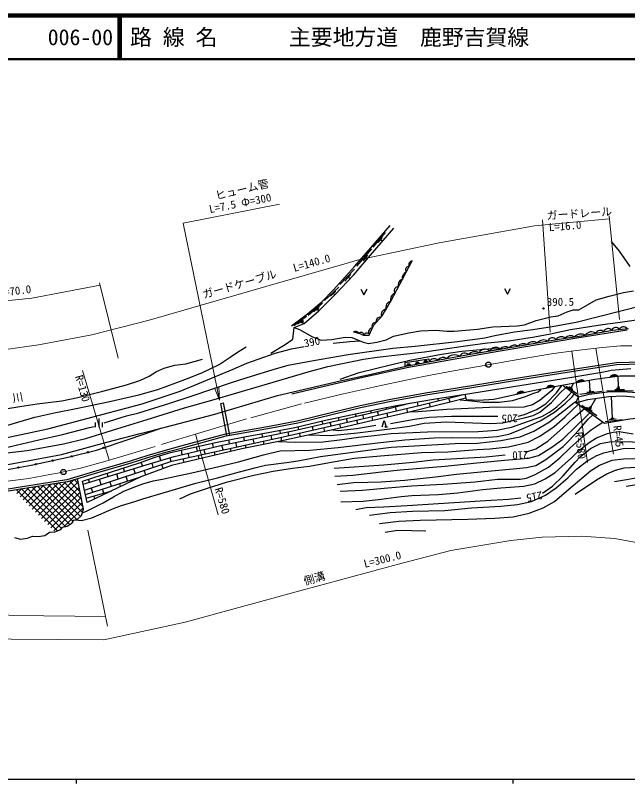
# Model space of a CAD drawing. Units: millimetres, scale not verified. Extents: x -31365771 to 680000, y -195175903 to 380000.
# Drawn here: x 154119 to 294267, y 204000 to 380000 of the extents above; entities that cross this region are included whole.
import ezdxf
from ezdxf.enums import TextEntityAlignment as Align

# ---------------------------------------------------------------- set-up
doc = ezdxf.new("R2010")
doc.units = ezdxf.units.MM
doc.header["$LTSCALE"] = 1000
doc.linetypes.add('CHAIN', pattern=[18.5, 12, -1.5, 3.5, -1.5])
for name, color, linetype, lineweight in [('M-BGD', 7, 'Continuous', 25), ('M-BMK', 2, 'CHAIN', 13), ('M-BMK-SRVR', 3, 'Continuous', 25), ('M-STR-HTXT', 7, 'Continuous', 13), ('M-TTL', 2, 'Continuous', 140), ('M-TTL-BAND', 7, 'Continuous', 25), ('M-TTL-LINE', 7, 'Continuous', 50)]:
    doc.layers.add(name, color=color, linetype=linetype, lineweight=lineweight)
doc.layers.add('M-BMK-HTXT', color=7, linetype='Continuous')
doc.layers.add('M-TTL-TXT', color=7, linetype='Continuous')
doc.styles.add('ＭＳ ゴシック', font='')
doc.styles.get('ＭＳ ゴシック').set_extended_font_data('MS Gothic')

# ---------------------------------------------------------------- blocks, each defined once
blk = doc.blocks.new('open_arrow')
at = {"color": 0, "linetype": 'Continuous', "lineweight": -2}
blk.add_lwpolyline([(7.5, 1.25), (0, 0), (7.5, -1.25)], dxfattribs=at)

msp = doc.modelspace()

# ---------------------------------------------------------------- hatches: boundary and pattern name
at = {"layer": 'M-BGD'}
for points in [[(244624, 299818, 0.82183), (243652, 299628)], [(246621, 300209, 0.82183), (245649, 300019)], [(248561, 300589, 0.82183), (247589, 300399)], [(292119, 297289, 0.51219), (290216, 297036)], [(284488, 296156, 0.51219), (282600, 295808)], [(277526, 294874, 0.51219), (275639, 294526)], [(270685, 293535, 0.51219), (268810, 293126)]]:
    msp.add_hatch(color=256, dxfattribs=at).paths.add_polyline_path(points)

# ---------------------------------------------------------------- linework, layer by layer
for p, q in [((236042, 326921), (238805, 330233)), ((237154, 327954), (238165, 329133)), ((237731, 328627), (238152, 328265)), ((232276, 322560), (235713, 326478)), ((233770, 323795), (234814, 325097)), ((234292, 324446), (234632, 324159)), ((228398, 318366), (231711, 321891)), ((229555, 319141), (230925, 320656)), ((230352, 320023), (230744, 319651)), ((224881, 314680), (228160, 317745)), ((226285, 315657), (227486, 316791)), ((226945, 316280), (227252, 315975)), ((221134, 311313), (224422, 314154)), ((222441, 312046), (223650, 313204)), ((223105, 312382), (223590, 312828)), ((223348, 312605), (223625, 312329)), ((217846, 308928), (220797, 311105)), ((218737, 309323), (219985, 310244)), ((219500, 309581), (220054, 309997)), ((219777, 309789), (220063, 309366)), ((285659, 294033), (285525, 296347)), ((292180, 294908), (292119, 297289)), ((280225, 295075), (282616, 293338)), ((280827, 294961), (281752, 294280)), ((281286, 294920), (281596, 294682)), ((281441, 294801), (281867, 295673)), ((285457, 294008), (285861, 294059)), ((289516, 294080), (295593, 294009)), ((291377, 294262), (293540, 294262)), ((291730, 294565), (292499, 294575)), ((291963, 294908), (292398, 294908)), ((250982, 291730), (250902, 292260)), ((253618, 291351), (253373, 292330)), ((283343, 293200), (288399, 293897)), ((284921, 293715), (286569, 293887)), ((285830, 290269), (286960, 292225)), ((290818, 287714), (290584, 292692)), ((201158, 291114), (201797, 291234)), ((202555, 283716), (201158, 291114)), ((203195, 283830), (201797, 291234)), ((246302, 290561), (246149, 291452)), ((249126, 290259), (248889, 291205)), ((283761, 290710), (287219, 288312)), ((285640, 290428), (286019, 290111)), ((232118, 288184), (232005, 288718)), ((235592, 288983), (235492, 289455)), ((237238, 288456), (237026, 289320)), ((239042, 289813), (238974, 290160)), ((239405, 287953), (239217, 288916)), ((241370, 289416), (241146, 290328)), ((243976, 289008), (243752, 289969)), ((284864, 290261), (286152, 289317)), ((285358, 290225), (285922, 289767)), ((173270, 285660), (173270, 287652)), ((224505, 286431), (224350, 287079)), ((228245, 287292), (228117, 287897)), ((230130, 286827), (229934, 287681)), ((232501, 286371), (232300, 287322)), ((233849, 287674), (233650, 288536)), ((235977, 287161), (235775, 288116)), ((289102, 286943), (293019, 287445)), ((290072, 287401), (291625, 287534)), ((290417, 287692), (291219, 287736)), ((172470, 285660), (172470, 286705)), ((174070, 285660), (174070, 286705)), ((218969, 285157), (218826, 285752)), ((222294, 285042), (222101, 285878)), ((224926, 284678), (224707, 285592)), ((226373, 285971), (226178, 286816)), ((228625, 285491), (228425, 286439)), ((238663, 285718), (239330, 285718)), ((238997, 285718), (238663, 285718)), ((206581, 282598), (206410, 283450)), ((210721, 283441), (210579, 284216)), ((212822, 282910), (212634, 283831)), ((214813, 284274), (214690, 284961)), ((215124, 282550), (214974, 283383)), ((216727, 283774), (216553, 284629)), ((219375, 283470), (219168, 284330)), ((199460, 281069), (199244, 281995)), ((203127, 281895), (202954, 282759)), ((204802, 281146), (204589, 282193)), ((208785, 282022), (208585, 283006)), ((211037, 281717), (210896, 282486)), ((192331, 279381), (192115, 280364)), ((195790, 280200), (195571, 281140)), ((197576, 279556), (197337, 280566)), ((199887, 279235), (199703, 280024)), ((201666, 280456), (201411, 281530)), ((203487, 280093), (203341, 280824)), ((206924, 280880), (206784, 281581)), ((187392, 278036), (187087, 279060)), ((189788, 277831), (189541, 278669)), ((192736, 277532), (192535, 278447)), ((193927, 278753), (193701, 279706)), ((196218, 278361), (196019, 279214)), ((179117, 275530), (178864, 276331)), ((183238, 276800), (182939, 277638)), ((185691, 276471), (185402, 277449)), ((187952, 276157), (187663, 277126)), ((175379, 274378), (175128, 275134)), ((177672, 273809), (177313, 274974)), ((181577, 275105), (181244, 276186)), ((183976, 274727), (183602, 275777)), ((163981, 272875), (157997, 266892)), ((165652, 273132), (158701, 266181)), ((167588, 273654), (159404, 265470)), ((168456, 273108), (160108, 264760)), ((164099, 272893), (169604, 267388)), ((165325, 273081), (169249, 269158)), ((166498, 273322), (168894, 270927)), ((167582, 273653), (168539, 272696)), ((170152, 270201), (182814, 274309)), ((171075, 273052), (170854, 273719)), ((173768, 272513), (173382, 273763)), ((176120, 272137), (175775, 273179)), ((179812, 273335), (179473, 274407)), ((154307, 271371), (163752, 261927)), ((155613, 271579), (154480, 270446)), ((157292, 271844), (155184, 269735)), ((155527, 271565), (164669, 262423)), ((158970, 272108), (155887, 269024)), ((160641, 272363), (156591, 268314)), ((156749, 271758), (165619, 262888)), ((162311, 272619), (157294, 267603)), ((157970, 271951), (166572, 263349)), ((159193, 272142), (167312, 264023)), ((160420, 272330), (168222, 264527)), ((168692, 271930), (160811, 264049)), ((161646, 272518), (169002, 265162)), ((162872, 272705), (169468, 266110)), ((170337, 269371), (176189, 271060)), ((171837, 270748), (171502, 271761)), ((174376, 270537), (174087, 271477)), ((178218, 272039), (178000, 272747)), ((168929, 270752), (161515, 263338)), ((169165, 269574), (162218, 262627)), ((172342, 269224), (172122, 269887)), ((169401, 268396), (162921, 261916)), ((169638, 267218), (165240, 262821)), ((169272, 265439), (168939, 265106))]:
    msp.add_line(p, q, dxfattribs=at)
for points in [[(212616, 302635), (215880, 304600), (217616, 305789), (217938, 308531), (220191, 309416), (223602, 312306), (227353, 316076), (231511, 320460), (235412, 325084), (240739, 331267)], [(217331, 308912), (221016, 311587), (224287, 314410), (226907, 317103), (231729, 322451), (235451, 326756), (239933, 331833)], [(294840, 322504), (292411, 325991), (290586, 328185)], [(231552, 307504), (232997, 307128), (233748, 306767), (235135, 306767), (236118, 308962), (238081, 311159), (240066, 314494), (241455, 317110), (244959, 323777)], [(217938, 308531), (219121, 308007), (222122, 306390), (224133, 305557), (226521, 305761), (229648, 306248), (231157, 306185), (233717, 305133), (234982, 304812), (236889, 305133), (238991, 305703), (240702, 306486), (244164, 307278), (246883, 307764), (250340, 307872), (252864, 307659), (254593, 307622), (259933, 308129), (263401, 308665), (269056, 308851), (270681, 309069), (273348, 310102), (276709, 310946), (278399, 311134), (280446, 312054), (281780, 312542), (283113, 312560), (287079, 314831), (290073, 315682), (293314, 316506), (295616, 316909)], [(233196, 317258), (233912, 315963), (234627, 317258)], [(266060, 317395), (266776, 316100), (267492, 317395)], [(174458, 286622), (179543, 288251), (182392, 288966), (189456, 291147), (194330, 292783), (203609, 295859), (206944, 296982), (213131, 298841), (216585, 299884), (222392, 300908), (230332, 302305), (240507, 303732), (245662, 304232), (255296, 305315), (261561, 306160), (263872, 306658), (268373, 307489), (272533, 308028), (277019, 308721), (282521, 309750), (287598, 311029), (297810, 313593)], [(152164, 279758), (156802, 280296), (165118, 281864), (170238, 283068), (177374, 285257), (184305, 287455), (192821, 290078), (199106, 291820), (210500, 295206), (221163, 298357), (225663, 299596), (233806, 301253), (236936, 301689), (247759, 302901), (257676, 304378), (262166, 304994), (267090, 305421), (272933, 306319), (276649, 307036), (281173, 308035), (288498, 309196), (292044, 309609), (296302, 310216), (297657, 310310)], [(150244, 276765), (158116, 278155), (164650, 279363), (170026, 280828), (175034, 282230), (182710, 284194), (188421, 285691), (199763, 288664), (214133, 292902), (228431, 296280), (234904, 297667), (243515, 299601), (251188, 301104), (257876, 302271), (264654, 303431), (274885, 305188), (280522, 306144), (283681, 306584), (290808, 307866), (294475, 308302)], [(217439, 293285), (227056, 295618), (233665, 297141), (244103, 299422), (248451, 300192), (261941, 302577), (282658, 306102), (294168, 307972)], [(226865, 304876), (230716, 305274), (232949, 305448)], [(94932, 288216), (98089, 286963), (103330, 285358), (108507, 284239), (113470, 283246), (119009, 282521), (125184, 282192), (128623, 282207), (133242, 282495), (139679, 283301), (147742, 284776), (154693, 286775), (158565, 287968), (163401, 289015), (168071, 289952), (175388, 291456), (182375, 293035), (186721, 294292), (192896, 296545), (196790, 298108), (200737, 300004), (203283, 301677), (204942, 302858), (206958, 304042)], [(119663, 279524), (123887, 279336), (129253, 279534), (136794, 280669), (141141, 281430), (148216, 282477), (161584, 285262), (169343, 287313), (183134, 290978), (191835, 293877), (203986, 298919), (207072, 300314), (213613, 302591), (217333, 303592), (220236, 304104)], [(228437, 296677), (232832, 298209), (240312, 300048), (244408, 301037), (251642, 302379), (256323, 303045), (263161, 303707), (265551, 303585)], [(116298, 288507), (117206, 286838), (118957, 285914), (122248, 285379), (125637, 285363), (130403, 285525), (134584, 286002), (138216, 286302), (143515, 287163), (148233, 288619), (151895, 289827), (155144, 290428), (159144, 291029), (164784, 291657), (168423, 292442), (174113, 293928), (179553, 295354), (182575, 296361), (184765, 297330), (186449, 298405), (188195, 299180), (190558, 299850), (193132, 300184), (196945, 301258)], [(243357, 299565), (243381, 300473), (248798, 301324), (248807, 300638)], [(150573, 271258), (154786, 271934), (158666, 272546), (165398, 273578), (166003, 273673), (172848, 275761), (180464, 277960), (184281, 279140), (188454, 280378), (192336, 281426), (202296, 284158), (212667, 286003), (218640, 287114), (227030, 289182), (233051, 290646), (240055, 292111), (247989, 293516), (254782, 294591), (270168, 297112), (284243, 299363), (291754, 300512), (297541, 300632)], [(150638, 270782), (154862, 271460), (158740, 272072), (165471, 273104), (166111, 273204), (172985, 275301), (180602, 277500), (184420, 278681), (188585, 279916), (192462, 280963), (202402, 283689), (212753, 285531), (218741, 286645), (227144, 288716), (233157, 290178), (240146, 291640), (248069, 293042), (254858, 294117), (270245, 296638), (284317, 298889), (291795, 300033), (297514, 300151)], [(169469, 273261), (176128, 275465), (182497, 277481), (186121, 278772), (189647, 279823), (194164, 280813), (199918, 282152), (206530, 283474), (211998, 284476), (218072, 285571), (225107, 287261), (237070, 289788), (241330, 290621), (250280, 292166), (257191, 293211), (271481, 295494), (281510, 297144), (288788, 298337), (290525, 298741), (294965, 299068)], [(339326, 276140), (338951, 275687), (337499, 274002), (318707, 289120), (314461, 292242), (311730, 293607), (308559, 294988), (305012, 296118), (300841, 297032), (297863, 297363), (292447, 297333), (286791, 296580), (272969, 294034), (263616, 291991), (260153, 291742), (257356, 291947), (257053, 293190)], [(221276, 283883), (226222, 283761), (232411, 284363), (239870, 285299), (244371, 285916), (247700, 286590), (252798, 286906), (262883, 286523), (265698, 286661), (268927, 287383), (270616, 287826), (272639, 288349), (274174, 289116), (276877, 291295), (278705, 293346), (280157, 294733)], [(277526, 294874), (276902, 294024), (274285, 291859), (272482, 290771), (270525, 290222), (262675, 290198), (252910, 289717), (246284, 289180), (244415, 289115)], [(255915, 291951), (258530, 291682), (261089, 291408), (264827, 291385), (267932, 291765), (270637, 292577), (272789, 293413), (273814, 293789), (274386, 294295)], [(269187, 288209), (270627, 288528), (273431, 289711), (275521, 290974), (277954, 293547), (279244, 295190)], [(279479, 295233), (283029, 292617), (285464, 293191), (289656, 293769), (293164, 293822), (297545, 293502), (301530, 292962), (304737, 292145), (307810, 291123), (311520, 289309), (316671, 286086), (323485, 280790), (328730, 276880), (331996, 275829), (335505, 274666), (339478, 271623), (341737, 269915), (344531, 269720)], [(169441, 266019), (170269, 266379), (174236, 268290), (176576, 269669), (178822, 270932), (180881, 271797), (183267, 272686), (185688, 273338), (187775, 273755), (190506, 274342), (194490, 275196), (200712, 276655), (205197, 277715), (210910, 279302), (212412, 279699), (214742, 280216), (221531, 280357), (227976, 281017), (237021, 282073), (243278, 282732), (249985, 283221), (254088, 283266), (260281, 283203), (264386, 283554), (267039, 284052), (270364, 285330), (274269, 287150), (277516, 289082), (280056, 291169), (281558, 292597), (282085, 293312)], [(257269, 292305), (253618, 291351), (243976, 289008), (235977, 287161), (227782, 285299), (215488, 282624), (205980, 280687), (189883, 276852), (182814, 274309), (177596, 271732), (170560, 268373), (169469, 273261)], [(169921, 271236), (189895, 277866), (216120, 283635), (235163, 287974), (246557, 290621), (256428, 293096)], [(214297, 282381), (218287, 282194), (224600, 282299), (228923, 282806), (232654, 283368), (236279, 283782), (240119, 284195), (248436, 284569), (260086, 284661), (264366, 284980), (267709, 285640), (271839, 287108), (274596, 288139), (276383, 289102), (278078, 290319), (280167, 292294), (281520, 293729)], [(282429, 291249), (285179, 291965), (289944, 292662), (293236, 292816), (298844, 292319), (304929, 291045), (309915, 289113), (314156, 286612), (317086, 284616), (321738, 280912), (326445, 277339), (327233, 276666)], [(328730, 276880), (324939, 276339), (313608, 274120), (309509, 277088), (306938, 284890), (302804, 287877), (298403, 287873), (294803, 287468), (288971, 286485), (282429, 291249), (283029, 292617)], [(167902, 264450), (169271, 264306), (171620, 264874), (176592, 267006), (178433, 267750), (181428, 268669), (183258, 269257), (187933, 270643), (195463, 272835), (200359, 274077), (205456, 275434), (209203, 276416), (211368, 276943), (216828, 277618), (219199, 278003), (223941, 278922), (235937, 280576), (240105, 281062), (254763, 281942), (259882, 281963), (265255, 282579), (269702, 283460), (272769, 284782), (276371, 286918), (278780, 288751), (281920, 291205), (282617, 291677)], [(169616, 272602), (184021, 277042), (190432, 278932), (201870, 281639), (217596, 284841), (236582, 289211), (244756, 291212)], [(191737, 269239), (194217, 270373), (197832, 271604), (202646, 273175), (208698, 274678), (213091, 275615), (217574, 276235), (221419, 276718), (226045, 277590), (231700, 278582), (237666, 279105), (247101, 279888), (253098, 280031), (259860, 280557), (262727, 280670), (266975, 281131), (271479, 282207), (274181, 283568), (277422, 285789), (279909, 287941), (282967, 290857)], [(227225, 274422), (231402, 274630), (237902, 275452), (242169, 275902), (252471, 276702), (259017, 277390), (266100, 278122), (271597, 278591), (273900, 279177), (276930, 281055), (279408, 282883), (282593, 286005), (284757, 288107), (285579, 288955)], [(270898, 279903), (273238, 280721), (275999, 282452), (279539, 285613), (281833, 287740), (283291, 289049), (284291, 289893)], [(227763, 272558), (231517, 273006), (234784, 273044), (237889, 273168), (243257, 273515), (250326, 274290), (255085, 274871), (262246, 275617), (268077, 276131), (271082, 276391), (273253, 276911), (275581, 278276), (279524, 281246), (280807, 282499), (283020, 284902), (285244, 287494), (286273, 288450)], [(238057, 285718), (238527, 287156), (238997, 285718)], [(240020, 286537), (245494, 287494), (248866, 287936), (253985, 288167), (259823, 288167), (264570, 288147)], [(108325, 276465), (110461, 275473), (113860, 273961), (120254, 273741), (127992, 274217), (135115, 274451), (141537, 274763), (151838, 275916), (157761, 276927), (166531, 278856), (172726, 280409), (180390, 282953), (185497, 284710), (187680, 285497)], [(120308, 277767), (121260, 277516), (127194, 277310), (132383, 277634), (136161, 278164), (143228, 279173), (147276, 279883), (151698, 280945), (159497, 282787), (164878, 284013), (171107, 285574), (172150, 285797)], [(226782, 285081), (228065, 284907), (232195, 285393), (236668, 286121)], [(228458, 271012), (233579, 271258), (239354, 271789), (244773, 272242), (251994, 272573), (259337, 273121), (264448, 273740), (269641, 273743), (271082, 273948), (273123, 274793), (276138, 276470), (278768, 278600), (281043, 280820), (283984, 283538), (285945, 285082), (287494, 286122), (288558, 286786)], [(228629, 268576), (233767, 268729), (237867, 269171), (242394, 269802), (244861, 270037), (250950, 270252), (255437, 270649), (261104, 271394), (265230, 271759), (270498, 272165), (273043, 272700), (275426, 273818), (277646, 275308), (281529, 278747), (282906, 280123), (285469, 282134), (287143, 283200), (289666, 284217), (290995, 284542), (292345, 284661), (295498, 284108)], [(274751, 270554), (277096, 272180), (279416, 274460), (282295, 277634), (283418, 278868), (285760, 280792), (288086, 281914), (290123, 282331), (294650, 282395), (300774, 281762), (304000, 281660), (307919, 281911)], [(235194, 265468), (239906, 266125), (245050, 266406), (252417, 266548), (258494, 267186), (265242, 267570), (269042, 267948), (272272, 268659), (275490, 270117), (277932, 271763), (280598, 274065), (282577, 276070), (284951, 277898), (287245, 279181), (288811, 279779), (290775, 280273), (293259, 280793), (296378, 280848), (299138, 280414), (302181, 280011), (304781, 280031), (308319, 280698)], [(227086, 276254), (238471, 277013), (245182, 277656), (249785, 278170), (261906, 278868), (266234, 279289)], [(237507, 263623), (241920, 264117), (246782, 264386), (257695, 264581), (263867, 264778), (268053, 265156), (271695, 265979), (274913, 267211), (277501, 268654), (280792, 271461), (285770, 275651), (287831, 276920), (290739, 278128), (293429, 278439), (301505, 278497), (304057, 278567), (307518, 279043), (308786, 279282)], [(282268, 270337), (287112, 273622), (289478, 274974), (291530, 275818), (293510, 276373), (296407, 276470), (301455, 276536), (306181, 276728), (308815, 276824)], [(333854, 249726), (331956, 251384), (328928, 253306), (326293, 255229), (323870, 257401), (320871, 261072), (319134, 263192), (316973, 266765), (315024, 270684), (313368, 273338), (312105, 274601), (310642, 275499), (308643, 276022), (306711, 275956), (302884, 275236), (297575, 274239), (291279, 273154)], [(153910, 260404), (155287, 260029), (156858, 260215), (158058, 260700), (159373, 260614), (160887, 260871), (161944, 261614), (163148, 261687), (164526, 262233), (164929, 262766), (165956, 262948), (167152, 263727), (167490, 264351), (168314, 264549), (169258, 265389), (169700, 266907), (168303, 273872)], [(293914, 272148), (296800, 272612), (300577, 273038), (303405, 273580), (305884, 274239), (306969, 274413), (307531, 274413)], [(232027, 266805), (234441, 267246), (238372, 267397), (243810, 267728), (261752, 268849), (266963, 269160), (269811, 269450)], [(238764, 261614), (241561, 262029), (248107, 261917)]]:
    msp.add_lwpolyline(points, dxfattribs=at)
for centre in [(275005, 312874), (170734, 279908), (174340, 280942), (162647, 278000), (167022, 278978), (154806, 276421), (158808, 277155)]:
    msp.add_circle(centre, 150, dxfattribs=at)
for centre, radius, start, end in [((244153, 321755), 725, 80.54599, 224.00657), ((245070, 322885), 899, 97.05656, 207.49598), ((244172, 319859), 1493, 111.18608, 193.36646), ((242933, 318344), 1189, 100.3686, 204.18394), ((241792, 316888), 971, 86.6822, 217.60252), ((241426, 314926), 1428, 106.43351, 197.60619), ((240293, 313111), 1402, 99.32469, 199.17257), ((239029, 311479), 1173, 92.929, 203.34927), ((237697, 309868), 1009, 82.84447, 193.56883), ((235861, 307472), 893, 90.66279, 221.10921), ((236578, 308797), 846, 80.6126, 210.68242), ((289812, 307209), 1044, 36.98411, 163.42001), ((291532, 307614), 914, 28.32796, 165.87425), ((293332, 307465), 1153, 43.88174, 149.65522), ((231984, 306765), 856, 30.52965, 120.33731), ((233206, 306550), 810, 15.52453, 126.71054), ((234611, 306580), 652, 27.85246, 163.32141), ((279079, 305033), 1358, 48.56048, 150.68146), ((281213, 305030), 1602, 56.31839, 140.41787), ((283602, 304896), 2099, 61.88087, 135.65352), ((285983, 305830), 1667, 53.83099, 146.57312), ((288014, 306644), 1175, 47.25525, 153.11589), ((270408, 303260), 1553, 57.10832, 142.37921), ((272648, 303445), 1790, 58.19785, 141.28967), ((275068, 303715), 1935, 59.61604, 139.75538), ((277037, 305152), 1017, 32.45057, 166.7914), ((259307, 301061), 1874, 59.65412, 139.77798), ((261639, 302017), 1535, 44.90361, 154.52849), ((264065, 302463), 1482, 44.95484, 154.48794), ((266338, 302599), 1526, 56.13381, 143.35373), ((268368, 302961), 1486, 57.00166, 142.48586), ((249991, 299964), 1362, 51.81735, 150.34683), ((252070, 300072), 1567, 58.08807, 142.11354), ((254682, 299864), 2355, 60.56028, 139.2322), ((256987, 301352), 1278, 45.94029, 153.85218), ((244157, 299627), 505, 22.25299, 179.91118), ((246154, 300018), 505, 22.25299, 179.91118), ((248094, 300398), 505, 22.25299, 179.91118), ((291259, 296478), 1182, 43.34203, 151.82718), ((283669, 295303), 1182, 46.19259, 154.67774), ((276708, 294020), 1182, 46.19259, 154.67774), ((269895, 292655), 1182, 48.08382, 156.56897)]:
    msp.add_arc(centre, radius, start, end, dxfattribs=at)
at = {"layer": 'M-BMK'}
msp.add_lwpolyline([(151703, 273226), (157223, 273917), (161976, 274788), (163742, 275091), (168988, 276264), (174616, 277795), (190045, 282441), (195546, 284155), (208011, 287819), (220310, 291179), (229251, 293288), (237484, 295095), (243180, 296360), (247577, 297253), (254403, 298604), (260164, 299593), (269196, 301185), (277283, 302533), (281981, 303166), (287774, 303799), (292604, 304321), (295216, 304304)], dxfattribs=at)
at = {"layer": 'M-BMK-SRVR'}
for centre in [(262397, 299987), (165128, 275401)]:
    msp.add_circle(centre, 600, dxfattribs=at)
at = {"layer": 'M-STR-HTXT'}
for p, q in [((276516, 307444), (274763, 333165)), ((290060, 334054), (292385, 310364)), ((177652, 301459), (173366, 318712)), ((281481, 303099), (285086, 277578)), ((291051, 279482), (287004, 303715)), ((175612, 278094), (169461, 298636)), ((195334, 284090), (200537, 265586)), ((175187, 240058), (170695, 262097))]:
    msp.add_line(p, q, dxfattribs=at)
for points in [[(200824, 291854), (192548, 332417), (214556, 336741)], [(139101, 302397), (149757, 303137), (159422, 304520), (171606, 306777), (184773, 310172), (211462, 317860), (230044, 323268), (232390, 323925), (251130, 327925), (272928, 331815), (281813, 332638), (290123, 333407)], [(115581, 318060), (120366, 316383), (126742, 314963), (136803, 313876), (147391, 314181), (157894, 315246), (173501, 318168)], [(59701, 262640), (71701, 258192), (84385, 254208), (101895, 249556), (119440, 246197), (137792, 243844), (153643, 242554), (174731, 242295)], [(57864, 257322), (70788, 252510), (88404, 247117), (107299, 242537), (130000, 239014), (153121, 237088), (174372, 236968), (193005, 241020), (220040, 248412), (242665, 254537), (253818, 257373), (267496, 259694), (274705, 260452), (283703, 260684), (291374, 260179), (299100, 258726), (306539, 256629), (312327, 254547), (318829, 251258), (323053, 248618), (327137, 245504), (328994, 243943)]]:
    msp.add_lwpolyline(points, dxfattribs=at)
at = {"layer": 'M-TTL'}
msp.add_line((680000, 380000), (40000, 380000), dxfattribs=at)
at = {"layer": 'M-TTL-BAND'}
for p, q in [((40000, 205000), (579000, 205000)), ((168000, 205000), (168000, 204000)), ((268000, 205000), (268000, 204000))]:
    msp.add_line(p, q, dxfattribs=at)
at = {"layer": 'M-TTL-LINE'}
for p, q in [((177750, 380000), (177750, 370000)), ((178250, 380000), (178250, 370000)), ((40000, 370000), (680000, 370000))]:
    msp.add_line(p, q, dxfattribs=at)

# ---------------------------------------------------------------- block references
at = {"layer": 'M-STR-HTXT', "xscale": 400, "yscale": 400, "rotation": 101.5}
msp.add_blockref('open_arrow', (200824, 291854), dxfattribs=at)

# ---------------------------------------------------------------- texts
at = {"layer": 'M-BGD', "style": 'ＭＳ ゴシック'}
for s, rotation, p in [('390.5', 0.294, (275770, 312893)), ('390', 10.649, (220425, 303401)), ('205', 181.534, (269105, 289150)), ('210', 181.444, (271564, 280742)), ('215', 191.03, (274499, 271540))]:
    msp.add_text(s, height=1833, rotation=rotation, dxfattribs=at).set_placement(p, align=Align.BOTTOM_LEFT)
at = {"layer": 'M-BMK-HTXT', "style": 'ＭＳ ゴシック'}
msp.add_text('渋\u3000川', height=1833, rotation=10.57, dxfattribs=at).set_placement((148760, 289877), align=Align.BOTTOM_LEFT)
at = {"layer": 'M-STR-HTXT', "style": 'ＭＳ ゴシック'}
for s, rotation, p in [('ヒューム管', 13.607, (200278, 337203)), ('L=7.5 Φ=300', 11.115, (198759, 334147)), ('ガードレール', 3.803, (275811, 332651)), ('L=16.0', 4.343, (276326, 329994)), ('L=140.0', 15.849, (218139, 320693)), ('ガードケーブル', 16.051, (197415, 314595)), ('L=70.0', 6.968, (150470, 314977)), ('R=130', 286.26, (167235, 297123)), ('R=45', 277.184, (290408, 285870)), ('R=580', 277.247, (281616, 284377)), ('R=580', 286.895, (199166, 271379)), ('L=300.0', 14.067, (234261, 252892)), ('側溝', 15.795, (220554, 248926))]:
    msp.add_text(s, height=1833, rotation=rotation, dxfattribs=at).set_placement(p, align=Align.BOTTOM_LEFT)
at = {"layer": 'M-TTL-TXT', "style": 'ＭＳ ゴシック'}
for s, p in [('006-00', (161521, 375000)), ('路 線 名', (180380, 375000)), ('主要地方道\u3000鹿野吉賀線', (216734, 375000))]:
    msp.add_text(s, height=3666, dxfattribs=at).set_placement(p, align=Align.MIDDLE_LEFT)

doc.saveas('drawing.dxf')
